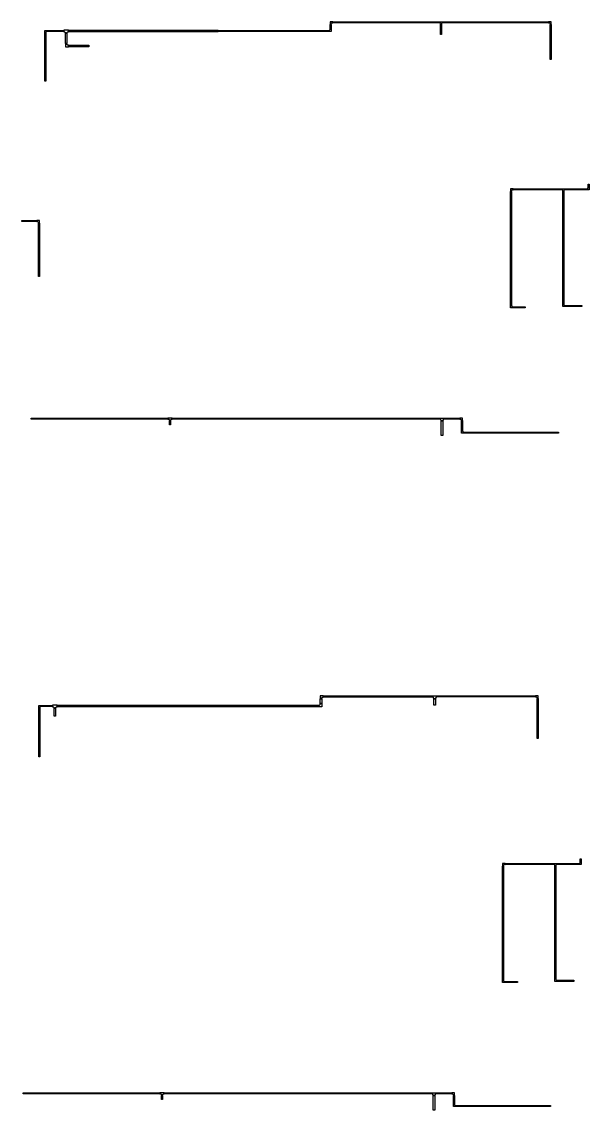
# Model space of a CAD drawing. Extents: x 0 to 302064749, y -59725395 to 1524223.
# Drawn here: x 235905461 to 246739503, y -21284437 to -499778 of the extents above; entities that cross this region are included whole.
import ezdxf

# ---------------------------------------------------------------- set-up
doc = ezdxf.new("R2010")
doc.units = 0
doc.header["$LTSCALE"] = 1000
doc.layers.add('CABLETRAY', color=4, linetype='Continuous')

# ---------------------------------------------------------------- blocks, each defined once
blk = doc.blocks.new('1#教学楼-电提建筑结构')
at = {"layer": 'CABLETRAY'}
for p, q in [((2342523.5, -6696.2), (2342523.5, -6196.2)), ((2342523.5, -6196.2), (2343023.5, -6196.2)), ((2343023.5, -6396.2), (2343023.5, -6196.2)), ((2343023.5, -6196.2), (2346184.2, -6196.2)), ((2343023.5, -6196.2), (2343023.5, -6396.2)), ((2347084.2, -6146.2), (2346184.2, -6146.2)), ((2346184.2, -6146.2), (2346184.2, -6446.2)), ((2346184.2, -6196.2), (2346184.2, -6396.2)), ((2347084.2, -6446.2), (2347084.2, -6146.2)), ((2347084.2, -6146.2), (2375624.7, -6146.2)), ((2347084.2, -6446.2), (2347084.2, -6146.2)), ((2375624.7, -6146.2), (2375624.7, -6446.2)), ((2375624.7, -6146.2), (2376024.7, -6196.2)), ((2375624.7, -6446.2), (2375624.7, -6146.2)), ((2376024.7, -6396.2), (2376024.7, -6196.2)), ((2376024.7, -6196.2), (2396721.3, -6196.2)), ((2376024.7, -6196.2), (2376024.7, -6396.2)), ((2396721.3, -6196.2), (2396721.3, -6396.2)), ((2396721.3, -6396.2), (2396721.3, -6196.2)), ((2396721.3, -6196.2), (2396871.3, -6196.2)), ((2396871.3, -6196.2), (2397021.3, -6046.2)), ((2397521.3, -4546.7), (2397021.3, -4546.7)), ((2397021.3, -4546.7), (2397021.3, -5046.7)), ((2397021.3, -5046.7), (2397221.3, -5046.7)), ((2397021.3, -5896.2), (2397021.3, -5046.7)), ((2397021.3, -5046.7), (2397221.3, -5046.7)), ((2397221.3, -5896.2), (2397021.3, -5896.2)), ((2397021.3, -6046.2), (2397021.3, -5896.2)), ((2397021.3, -5896.2), (2397221.3, -5896.2)), ((2397221.3, -4896.7), (2397371.3, -4746.7)), ((2397221.3, -5046.7), (2397221.3, -4896.7)), ((2397221.3, -5046.7), (2397221.3, -5896.2)), ((2397221.3, -5896.2), (2397221.3, -6396.2)), ((2397371.3, -4746.7), (2397521.3, -4746.7)), ((2397521.3, -4746.7), (2397521.3, -4546.7)), ((2397521.3, -4546.7), (2417787.5, -4546.7)), ((2397521.3, -4746.7), (2397521.3, -4546.7)), ((2417787.5, -4746.7), (2397521.3, -4746.7)), ((2417787.5, -4546.7), (2417787.5, -4746.7)), ((2417787.5, -4546.7), (2418587.5, -4546.7)), ((2417787.5, -4746.7), (2417787.5, -4546.7)), ((2417937.5, -4746.7), (2417787.5, -4746.7)), ((2418087.5, -4896.7), (2417937.5, -4746.7)), ((2418087.5, -5046.7), (2418087.5, -4896.7)), ((2418087.5, -5046.7), (2418287.5, -5046.7)), ((2418087.5, -6969.6), (2418087.5, -5046.7)), ((2418287.5, -5046.7), (2418087.5, -5046.7)), ((2418437.5, -4746.7), (2418287.5, -4896.7)), ((2418287.5, -4896.7), (2418287.5, -5046.7)), ((2418287.5, -5046.7), (2418287.5, -6969.6)), ((2418587.5, -4746.7), (2418437.5, -4746.7)), ((2418587.5, -4746.7), (2418587.5, -4546.7)), ((2418587.5, -4546.7), (2438730.5, -4546.7)), ((2418587.5, -4546.7), (2418587.5, -4746.7)), ((2438730.5, -4746.7), (2418587.5, -4746.7)), ((2438730.5, -4546.7), (2438730.5, -4746.7)), ((2439230.5, -4546.7), (2438730.5, -4546.7)), ((2438730.5, -4546.7), (2438730.5, -4746.7)), ((2438730.5, -4746.7), (2438880.5, -4746.7)), ((2438880.5, -4746.7), (2439030.5, -4896.7)), ((2439030.5, -4896.7), (2439030.5, -5046.7)), ((2439030.5, -11743.6), (2439030.5, -5046.7)), ((2439030.5, -5046.7), (2439230.5, -5046.7)), ((2439030.5, -5046.7), (2439230.5, -5046.7)), ((2439230.5, -5046.7), (2439230.5, -4546.7)), ((2439230.5, -5046.7), (2439230.5, -11743.6)), ((2342523.5, -15919.2), (2342523.5, -6696.2)), ((2342523.5, -6696.2), (2342723.5, -6696.2)), ((2342723.5, -6696.2), (2342523.5, -6696.2)), ((2342873.5, -6396.2), (2342723.5, -6546.2)), ((2342723.5, -6546.2), (2342723.5, -6696.2)), ((2342723.5, -6696.2), (2342723.5, -15919.2)), ((2343023.5, -6396.2), (2342873.5, -6396.2)), ((2346184.2, -6396.2), (2343023.5, -6396.2)), ((2346184.2, -6446.2), (2346334.2, -6446.2)), ((2346334.2, -6446.2), (2346484.2, -6596.2)), ((2346484.2, -6596.2), (2346484.2, -6746.2)), ((2346484.2, -6746.2), (2346784.2, -6746.2)), ((2346484.2, -8725.3), (2346484.2, -6746.2)), ((2346484.2, -6746.2), (2346784.2, -6746.2)), ((2346784.2, -6596.2), (2346934.2, -6446.2)), ((2346784.2, -6746.2), (2346784.2, -6596.2)), ((2346784.2, -6746.2), (2346784.2, -8725.3)), ((2346934.2, -6446.2), (2347084.2, -6446.2)), ((2375624.7, -6446.2), (2347084.2, -6446.2)), ((2376024.7, -6396.2), (2375624.7, -6446.2)), ((2396721.3, -6396.2), (2376024.7, -6396.2)), ((2397221.3, -6396.2), (2396721.3, -6396.2)), ((2418287.5, -6969.6), (2418087.5, -6969.6)), ((2346784.2, -8725.3), (2346484.2, -8725.3)), ((2346484.2, -8725.3), (2346484.2, -9325.3)), ((2346784.2, -8725.3), (2346484.2, -8725.3)), ((2346484.2, -9325.3), (2347084.2, -9325.3)), ((2346784.2, -8875.3), (2346784.2, -8725.3)), ((2346934.2, -9025.3), (2346784.2, -8875.3)), ((2347084.2, -9025.3), (2346934.2, -9025.3)), ((2347084.2, -9325.3), (2347084.2, -9025.3)), ((2347084.2, -9025.3), (2350947.8, -9025.3)), ((2347084.2, -9325.3), (2347084.2, -9025.3)), ((2350947.8, -9325.3), (2347084.2, -9325.3)), ((2350947.8, -9025.3), (2350947.8, -9325.3)), ((2439230.5, -11743.6), (2439030.5, -11743.6)), ((2342723.5, -15919.2), (2342523.5, -15919.2)), ((2431951.4, -36434.6), (2431451.4, -36434.6)), ((2431451.4, -36434.6), (2431451.4, -36934.6)), ((2431451.4, -58659.7), (2431451.4, -36934.6)), ((2431451.4, -36934.6), (2431651.4, -36934.6)), ((2431451.4, -36934.6), (2431651.4, -36934.6)), ((2431651.4, -36784.6), (2431801.4, -36634.6)), ((2431651.4, -36934.6), (2431651.4, -36784.6)), ((2431651.4, -36934.6), (2431651.4, -58659.7)), ((2431801.4, -36634.6), (2431951.4, -36634.6)), ((2431951.4, -36634.6), (2431951.4, -36434.6)), ((2431951.4, -36434.6), (2441157.3, -36434.6)), ((2431951.4, -36634.6), (2431951.4, -36434.6)), ((2441157.3, -36634.6), (2431951.4, -36634.6)), ((2441157.3, -36434.6), (2441157.3, -36634.6)), ((2441157.3, -36434.6), (2441957.3, -36434.6)), ((2441157.3, -36634.6), (2441157.3, -36434.6)), ((2441307.3, -36634.6), (2441157.3, -36634.6)), ((2441457.3, -36784.6), (2441307.3, -36634.6)), ((2441457.3, -36934.6), (2441457.3, -36784.6)), ((2441457.3, -58441.6), (2441457.3, -36934.6)), ((2441457.3, -36934.6), (2441657.3, -36934.6)), ((2441657.3, -36934.6), (2441457.3, -36934.6)), ((2441807.3, -36634.6), (2441657.3, -36784.6)), ((2441657.3, -36784.6), (2441657.3, -36934.6)), ((2441657.3, -36934.6), (2441657.3, -58441.6)), ((2441957.3, -36634.6), (2441807.3, -36634.6)), ((2441957.3, -36634.6), (2441957.3, -36434.6)), ((2441957.3, -36434.6), (2445992.3, -36434.6)), ((2441957.3, -36434.6), (2441957.3, -36634.6)), ((2445992.3, -36634.6), (2441957.3, -36634.6)), ((2445992.3, -36434.6), (2445992.3, -36634.6)), ((2445992.3, -36634.6), (2445992.3, -36434.6)), ((2445992.3, -36434.6), (2446142.3, -36434.6)), ((2446492.3, -36634.6), (2445992.3, -36634.6)), ((2446142.3, -36434.6), (2446292.3, -36284.6)), ((2446292.3, -35562.8), (2446492.3, -35562.8)), ((2446292.3, -36134.6), (2446292.3, -35562.8)), ((2446492.3, -36134.6), (2446292.3, -36134.6)), ((2446292.3, -36284.6), (2446292.3, -36134.6)), ((2446292.3, -36134.6), (2446492.3, -36134.6)), ((2446492.3, -35562.8), (2446492.3, -36134.6)), ((2446492.3, -36134.6), (2446492.3, -36634.6)), ((2338151.9, -42698.7), (2338151.9, -42498.7)), ((2338151.9, -42498.7), (2341023.6, -42498.7)), ((2341023.6, -42698.7), (2338151.9, -42698.7)), ((2341023.6, -42498.7), (2341023.6, -42698.7)), ((2341523.6, -42498.7), (2341023.6, -42498.7)), ((2341023.6, -42498.7), (2341023.6, -42698.7)), ((2341023.6, -42698.7), (2341173.6, -42698.7)), ((2341173.6, -42698.7), (2341323.6, -42848.7)), ((2341323.6, -42848.7), (2341323.6, -42998.7)), ((2341323.6, -53163.7), (2341323.6, -42998.7)), ((2341323.6, -42998.7), (2341523.6, -42998.7)), ((2341323.6, -42998.7), (2341523.6, -42998.7)), ((2341523.6, -42998.7), (2341523.6, -42498.7)), ((2341523.6, -42998.7), (2341523.6, -53163.7)), ((2341523.6, -53163.7), (2341323.6, -53163.7)), ((2431651.4, -58659.7), (2431451.4, -58659.7)), ((2431451.4, -59159.7), (2431451.4, -58659.7)), ((2431451.4, -58659.7), (2431651.4, -58659.7)), ((2431951.4, -59159.7), (2431451.4, -59159.7)), ((2431651.4, -58659.7), (2431651.4, -58809.7)), ((2431651.4, -58809.7), (2431801.4, -58959.7)), ((2431801.4, -58959.7), (2431951.4, -58959.7)), ((2431951.4, -59159.7), (2431951.4, -58959.7)), ((2431951.4, -58959.7), (2434290.1, -58959.7)), ((2431951.4, -58959.7), (2431951.4, -59159.7)), ((2434290.1, -59159.7), (2431951.4, -59159.7)), ((2434290.1, -58959.7), (2434290.1, -59159.7)), ((2441657.3, -58441.6), (2441457.3, -58441.6)), ((2441457.3, -58941.6), (2441457.3, -58441.6)), ((2441457.3, -58441.6), (2441657.3, -58441.6)), ((2441957.3, -58941.6), (2441457.3, -58941.6)), ((2441657.3, -58441.6), (2441657.3, -58591.6)), ((2441657.3, -58591.6), (2441807.3, -58741.6)), ((2441807.3, -58741.6), (2441957.3, -58741.6)), ((2441957.3, -58941.6), (2441957.3, -58741.6)), ((2441957.3, -58741.6), (2445050.4, -58741.6)), ((2441957.3, -58741.6), (2441957.3, -58941.6)), ((2445050.4, -58941.6), (2441957.3, -58941.6)), ((2445050.4, -58741.6), (2445050.4, -58941.6)), ((2339929.7, -80416.9), (2339929.7, -80216.9)), ((2339929.7, -80216.9), (2366061.2, -80216.9)), ((2366061.2, -80416.9), (2339929.7, -80416.9)), ((2366061.2, -80216.9), (2366061.2, -80416.9)), ((2366861.2, -80216.9), (2366061.2, -80216.9)), ((2366061.2, -80216.9), (2366061.2, -80416.9)), ((2366061.2, -80416.9), (2366211.2, -80416.9)), ((2366211.2, -80416.9), (2366361.2, -80566.9)), ((2366361.2, -80566.9), (2366361.2, -80716.9)), ((2366361.2, -80716.9), (2366561.2, -80716.9)), ((2366361.2, -81494.3), (2366361.2, -80716.9)), ((2366361.2, -80716.9), (2366561.2, -80716.9)), ((2366561.2, -80566.9), (2366711.2, -80416.9)), ((2366561.2, -80716.9), (2366561.2, -80566.9)), ((2366561.2, -80716.9), (2366561.2, -81494.3)), ((2366711.2, -80416.9), (2366861.2, -80416.9)), ((2366861.2, -80416.9), (2366861.2, -80216.9)), ((2366861.2, -80216.9), (2417914.3, -80216.9)), ((2366861.2, -80416.9), (2366861.2, -80216.9)), ((2417914.3, -80416.9), (2366861.2, -80416.9)), ((2417914.3, -80216.9), (2417914.3, -80416.9)), ((2417914.3, -80216.9), (2418814.3, -80216.9)), ((2417914.3, -80416.9), (2417914.3, -80216.9)), ((2418064.3, -80416.9), (2417914.3, -80416.9)), ((2418214.3, -80616.9), (2418064.3, -80416.9)), ((2418214.3, -80766.9), (2418214.3, -80616.9)), ((2418214.3, -83549.8), (2418214.3, -80766.9)), ((2418214.3, -80766.9), (2418514.3, -80766.9)), ((2418514.3, -80766.9), (2418214.3, -80766.9)), ((2418664.3, -80416.9), (2418514.3, -80616.9)), ((2418514.3, -80616.9), (2418514.3, -80766.9)), ((2418514.3, -80766.9), (2418514.3, -83549.8)), ((2418814.3, -80416.9), (2418664.3, -80416.9)), ((2418814.3, -80416.9), (2418814.3, -80216.9)), ((2418814.3, -80216.9), (2421774.7, -80216.9)), ((2418814.3, -80216.9), (2418814.3, -80416.9)), ((2421774.7, -80416.9), (2418814.3, -80416.9)), ((2421774.7, -80216.9), (2421774.7, -80416.9)), ((2422274.7, -80216.9), (2421774.7, -80216.9)), ((2421774.7, -80216.9), (2421774.7, -80416.9)), ((2421774.7, -80416.9), (2421924.7, -80416.9)), ((2421924.7, -80416.9), (2422074.7, -80566.9)), ((2422074.7, -80566.9), (2422074.7, -80716.9)), ((2422074.7, -82582.2), (2422074.7, -80716.9)), ((2422074.7, -80716.9), (2422274.7, -80716.9)), ((2422074.7, -80716.9), (2422274.7, -80716.9)), ((2422274.7, -80716.9), (2422274.7, -80216.9)), ((2422274.7, -80716.9), (2422274.7, -82582.2)), ((2366561.2, -81494.3), (2366361.2, -81494.3)), ((2422274.7, -82582.2), (2422074.7, -82582.2)), ((2422074.7, -83082.2), (2422074.7, -82582.2)), ((2422074.7, -82582.2), (2422274.7, -82582.2)), ((2422574.7, -83082.2), (2422074.7, -83082.2)), ((2422274.7, -82582.2), (2422274.7, -82732.2)), ((2422274.7, -82732.2), (2422424.7, -82882.2)), ((2422424.7, -82882.2), (2422574.7, -82882.2)), ((2422574.7, -83082.2), (2422574.7, -82882.2)), ((2422574.7, -82882.2), (2440622.7, -82882.2)), ((2422574.7, -82882.2), (2422574.7, -83082.2)), ((2440622.7, -83082.2), (2422574.7, -83082.2)), ((2440622.7, -82882.2), (2440622.7, -83082.2)), ((2418514.3, -83549.8), (2418214.3, -83549.8)), ((2341414.3, -135592.8), (2341414.3, -135092.8)), ((2341414.3, -135092.8), (2341914.3, -135092.8)), ((2341914.3, -135292.8), (2341914.3, -135092.8)), ((2341914.3, -135092.8), (2344038.5, -135092.8)), ((2341914.3, -135092.8), (2341914.3, -135292.8)), ((2344918.8, -135042.8), (2344018.8, -135042.8)), ((2344018.8, -135042.8), (2344018.8, -135342.8)), ((2344038.5, -135092.8), (2344038.5, -135292.8)), ((2344918.8, -135342.8), (2344918.8, -135042.8)), ((2344918.8, -135042.8), (2359357.8, -135042.8)), ((2344918.8, -135342.8), (2344918.8, -135042.8)), ((2359357.8, -135042.8), (2359357.8, -135342.8)), ((2359357.8, -135342.8), (2359357.8, -135042.8)), ((2359357.8, -135042.8), (2394818, -135042.8)), ((2394818, -135042.8), (2394818, -135342.8)), ((2394818, -135342.8), (2394818, -135042.8)), ((2394818, -135042.8), (2394968, -135042.8)), ((2394968, -135042.8), (2395118, -134892.8)), ((2395718, -133233.2), (2395118, -133233.2)), ((2395118, -133233.2), (2395118, -133833.2)), ((2395118, -133833.2), (2395418, -133833.2)), ((2395118, -134742.8), (2395118, -133833.2)), ((2395118, -133833.2), (2395418, -133833.2)), ((2395418, -134742.8), (2395118, -134742.8)), ((2395118, -134892.8), (2395118, -134742.8)), ((2395118, -134742.8), (2395418, -134742.8)), ((2395418, -133683.2), (2395568, -133533.2)), ((2395418, -133833.2), (2395418, -133683.2)), ((2395418, -133833.2), (2395418, -134742.8)), ((2395418, -134742.8), (2395418, -135342.8)), ((2395568, -133533.2), (2395718, -133533.2)), ((2395718, -133533.2), (2395718, -133233.2)), ((2395718, -133233.2), (2416515.3, -133233.2)), ((2395718, -133533.2), (2395718, -133233.2)), ((2416515.3, -133533.2), (2395718, -133533.2)), ((2416515.3, -133233.2), (2416515.3, -133533.2)), ((2416515.3, -133233.2), (2417415.3, -133233.2)), ((2416515.3, -133533.2), (2416515.3, -133233.2)), ((2416665.3, -133533.2), (2416515.3, -133533.2)), ((2416815.3, -133683.2), (2416665.3, -133533.2)), ((2416815.3, -133833.2), (2416815.3, -133683.2)), ((2416815.3, -135018.3), (2416815.3, -133833.2)), ((2416815.3, -133833.2), (2417115.3, -133833.2)), ((2417115.3, -133833.2), (2416815.3, -133833.2)), ((2417115.3, -135018.3), (2416815.3, -135018.3)), ((2417265.3, -133533.2), (2417115.3, -133683.2)), ((2417115.3, -133683.2), (2417115.3, -133833.2)), ((2417115.3, -133833.2), (2417115.3, -135018.3)), ((2417415.3, -133533.2), (2417265.3, -133533.2)), ((2417415.3, -133233.2), (2417415.3, -133533.2)), ((2417415.3, -133483.2), (2417415.3, -133283.2)), ((2417415.3, -133283.2), (2436228.2, -133283.2)), ((2436228.2, -133483.2), (2417415.3, -133483.2)), ((2436228.2, -133283.2), (2436228.2, -133483.2)), ((2436728.2, -133283.2), (2436228.2, -133283.2)), ((2436228.2, -133283.2), (2436228.2, -133483.2)), ((2436228.2, -133483.2), (2436378.2, -133483.2)), ((2436378.2, -133483.2), (2436528.2, -133633.2)), ((2436528.2, -133633.2), (2436528.2, -133783.2)), ((2436528.2, -141403.1), (2436528.2, -133783.2)), ((2436528.2, -133783.2), (2436728.2, -133783.2)), ((2436528.2, -133783.2), (2436728.2, -133783.2)), ((2436728.2, -133783.2), (2436728.2, -133283.2)), ((2436728.2, -133783.2), (2436728.2, -141403.1)), ((2341414.3, -144897.5), (2341414.3, -135592.8)), ((2341414.3, -135592.8), (2341614.3, -135592.8)), ((2341614.3, -135592.8), (2341414.3, -135592.8)), ((2341764.3, -135292.8), (2341614.3, -135442.8)), ((2341614.3, -135442.8), (2341614.3, -135592.8)), ((2341614.3, -135592.8), (2341614.3, -144897.5)), ((2341914.3, -135292.8), (2341764.3, -135292.8)), ((2344038.5, -135292.8), (2341914.3, -135292.8)), ((2344018.8, -135342.8), (2344168.8, -135342.8)), ((2344168.8, -135342.8), (2344318.8, -135492.8)), ((2344318.8, -135492.8), (2344318.8, -135642.8)), ((2344318.8, -135642.8), (2344618.8, -135642.8)), ((2344318.8, -137168.8), (2344318.8, -135642.8)), ((2344318.8, -135642.8), (2344618.8, -135642.8)), ((2344618.8, -137168.8), (2344318.8, -137168.8)), ((2344618.8, -135492.8), (2344768.8, -135342.8)), ((2344618.8, -135642.8), (2344618.8, -135492.8)), ((2344618.8, -135642.8), (2344618.8, -137168.8)), ((2344768.8, -135342.8), (2344918.8, -135342.8)), ((2359357.8, -135342.8), (2344918.8, -135342.8)), ((2394818, -135342.8), (2359357.8, -135342.8)), ((2395418, -135342.8), (2394818, -135342.8)), ((2436728.2, -141403.1), (2436528.2, -141403.1)), ((2341614.3, -144897.5), (2341414.3, -144897.5)), ((2430430, -165278.1), (2429930, -165278.1)), ((2429930, -165278.1), (2429930, -165778.1)), ((2429930, -187503.2), (2429930, -165778.1)), ((2429930, -165778.1), (2430130, -165778.1)), ((2429930, -165778.1), (2430130, -165778.1)), ((2430130, -165628.1), (2430280, -165478.1)), ((2430130, -165778.1), (2430130, -165628.1)), ((2430130, -165778.1), (2430130, -187503.2)), ((2430280, -165478.1), (2430430, -165478.1)), ((2430430, -165478.1), (2430430, -165278.1)), ((2430430, -165278.1), (2439635.8, -165278.1)), ((2430430, -165478.1), (2430430, -165278.1)), ((2439635.8, -165478.1), (2430430, -165478.1)), ((2439635.8, -165278.1), (2439635.8, -165478.1)), ((2439635.8, -165278.1), (2440435.8, -165278.1)), ((2439635.8, -165478.1), (2439635.8, -165278.1)), ((2439785.8, -165478.1), (2439635.8, -165478.1)), ((2439935.8, -165628.1), (2439785.8, -165478.1)), ((2439935.8, -165778.1), (2439935.8, -165628.1)), ((2439935.8, -187285.1), (2439935.8, -165778.1)), ((2439935.8, -165778.1), (2440135.8, -165778.1)), ((2440135.8, -165778.1), (2439935.8, -165778.1)), ((2440285.8, -165478.1), (2440135.8, -165628.1)), ((2440135.8, -165628.1), (2440135.8, -165778.1)), ((2440135.8, -165778.1), (2440135.8, -187285.1)), ((2440435.8, -165478.1), (2440285.8, -165478.1)), ((2440435.8, -165478.1), (2440435.8, -165278.1)), ((2440435.8, -165278.1), (2444470.8, -165278.1)), ((2440435.8, -165278.1), (2440435.8, -165478.1)), ((2444470.8, -165478.1), (2440435.8, -165478.1)), ((2444470.8, -165278.1), (2444470.8, -165478.1)), ((2444470.8, -165478.1), (2444470.8, -165278.1)), ((2444470.8, -165278.1), (2444620.8, -165278.1)), ((2444970.8, -165478.1), (2444470.8, -165478.1)), ((2444620.8, -165278.1), (2444770.8, -165128.1)), ((2444770.8, -164406.2), (2444970.8, -164406.2)), ((2444770.8, -164978.1), (2444770.8, -164406.2)), ((2444970.8, -164978.1), (2444770.8, -164978.1)), ((2444770.8, -165128.1), (2444770.8, -164978.1)), ((2444770.8, -164978.1), (2444970.8, -164978.1)), ((2444970.8, -164406.2), (2444970.8, -164978.1)), ((2444970.8, -164978.1), (2444970.8, -165478.1)), ((2430130, -187503.2), (2429930, -187503.2)), ((2429930, -188003.2), (2429930, -187503.2)), ((2429930, -187503.2), (2430130, -187503.2)), ((2430430, -188003.2), (2429930, -188003.2)), ((2430130, -187503.2), (2430130, -187653.2)), ((2430130, -187653.2), (2430280, -187803.2)), ((2430280, -187803.2), (2430430, -187803.2)), ((2430430, -188003.2), (2430430, -187803.2)), ((2430430, -187803.2), (2432768.6, -187803.2)), ((2430430, -187803.2), (2430430, -188003.2)), ((2432768.6, -188003.2), (2430430, -188003.2)), ((2432768.6, -187803.2), (2432768.6, -188003.2)), ((2440135.8, -187285.1), (2439935.8, -187285.1)), ((2439935.8, -187785.1), (2439935.8, -187285.1)), ((2439935.8, -187285.1), (2440135.8, -187285.1)), ((2440435.8, -187785.1), (2439935.8, -187785.1)), ((2440135.8, -187285.1), (2440135.8, -187435.1)), ((2440135.8, -187435.1), (2440285.8, -187585.1)), ((2440285.8, -187585.1), (2440435.8, -187585.1)), ((2440435.8, -187785.1), (2440435.8, -187585.1)), ((2440435.8, -187585.1), (2443528.9, -187585.1)), ((2440435.8, -187585.1), (2440435.8, -187785.1)), ((2443528.9, -187785.1), (2440435.8, -187785.1)), ((2443528.9, -187585.1), (2443528.9, -187785.1)), ((2338408.2, -209260.3), (2338408.2, -209060.3)), ((2338408.2, -209060.3), (2364539.7, -209060.3)), ((2364539.7, -209260.3), (2338408.2, -209260.3)), ((2364539.7, -209060.3), (2364539.7, -209260.3)), ((2365339.7, -209060.3), (2364539.7, -209060.3)), ((2364539.7, -209060.3), (2364539.7, -209260.3)), ((2364539.7, -209260.3), (2364689.7, -209260.3)), ((2364689.7, -209260.3), (2364839.7, -209410.3)), ((2364839.7, -209410.3), (2364839.7, -209560.3)), ((2364839.7, -209560.3), (2365039.7, -209560.3)), ((2364839.7, -210337.8), (2364839.7, -209560.3)), ((2364839.7, -209560.3), (2365039.7, -209560.3)), ((2365039.7, -209410.3), (2365189.7, -209260.3)), ((2365039.7, -209560.3), (2365039.7, -209410.3)), ((2365039.7, -209560.3), (2365039.7, -210337.8)), ((2365189.7, -209260.3), (2365339.7, -209260.3)), ((2365339.7, -209260.3), (2365339.7, -209060.3)), ((2365339.7, -209060.3), (2416392.8, -209060.3)), ((2365339.7, -209260.3), (2365339.7, -209060.3)), ((2416392.8, -209260.3), (2365339.7, -209260.3)), ((2416392.8, -209060.3), (2416392.8, -209260.3)), ((2416392.8, -209060.3), (2417292.8, -209060.3)), ((2416392.8, -209260.3), (2416392.8, -209060.3)), ((2416542.8, -209260.3), (2416392.8, -209260.3)), ((2416692.8, -209460.3), (2416542.8, -209260.3)), ((2416692.8, -209610.3), (2416692.8, -209460.3)), ((2416692.8, -212393.2), (2416692.8, -209610.3)), ((2416692.8, -209610.3), (2416992.8, -209610.3)), ((2416992.8, -209610.3), (2416692.8, -209610.3)), ((2417142.8, -209260.3), (2416992.8, -209460.3)), ((2416992.8, -209460.3), (2416992.8, -209610.3)), ((2416992.8, -209610.3), (2416992.8, -212393.2)), ((2417292.8, -209260.3), (2417142.8, -209260.3)), ((2417292.8, -209260.3), (2417292.8, -209060.3)), ((2417292.8, -209060.3), (2420253.2, -209060.3)), ((2417292.8, -209060.3), (2417292.8, -209260.3)), ((2420253.2, -209260.3), (2417292.8, -209260.3)), ((2420253.2, -209060.3), (2420253.2, -209260.3)), ((2420753.2, -209060.3), (2420253.2, -209060.3)), ((2420253.2, -209060.3), (2420253.2, -209260.3)), ((2420253.2, -209260.3), (2420403.2, -209260.3)), ((2420403.2, -209260.3), (2420553.2, -209410.3)), ((2420553.2, -209410.3), (2420553.2, -209560.3)), ((2420553.2, -211212), (2420553.2, -209560.3)), ((2420553.2, -209560.3), (2420753.2, -209560.3)), ((2420553.2, -209560.3), (2420753.2, -209560.3)), ((2420753.2, -209560.3), (2420753.2, -209060.3)), ((2420753.2, -209560.3), (2420753.2, -211212)), ((2365039.7, -210337.8), (2364839.7, -210337.8)), ((2420753.2, -211212), (2420553.2, -211212)), ((2420553.2, -211712), (2420553.2, -211212)), ((2420553.2, -211212), (2420753.2, -211212)), ((2421053.2, -211712), (2420553.2, -211712)), ((2420753.2, -211212), (2420753.2, -211362)), ((2420753.2, -211362), (2420903.2, -211512)), ((2420903.2, -211512), (2421053.2, -211512)), ((2421053.2, -211712), (2421053.2, -211512)), ((2421053.2, -211512), (2439101.2, -211512)), ((2421053.2, -211512), (2421053.2, -211712)), ((2439101.2, -211712), (2421053.2, -211712)), ((2439101.2, -211512), (2439101.2, -211712)), ((2416992.8, -212393.2), (2416692.8, -212393.2))]:
    blk.add_line(p, q, dxfattribs=at)

msp = doc.modelspace()

# ---------------------------------------------------------------- block references
at = {"xscale": 100, "yscale": 100, "zscale": 100}
msp.add_blockref('1#教学楼-电提建筑结构', (2090275, -45113), dxfattribs=at)

doc.saveas('drawing.dxf')
